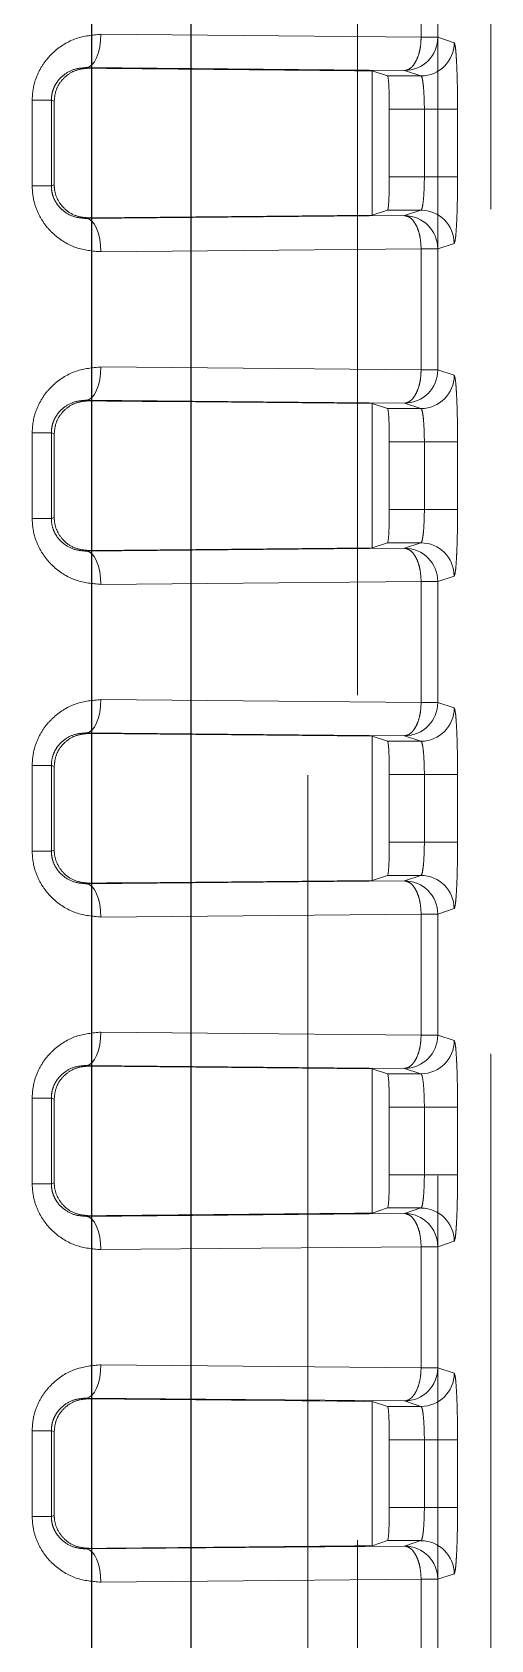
# Model space of a CAD drawing. Header units: millimetres. Extents: x 108 to 5832, y 144 to 4056.
# Drawn here: x 1416.61 to 1423.5, y 1495.61 to 1519.78 of the extents above; entities that cross this region are included whole.
import ezdxf

# ---------------------------------------------------------------- set-up
doc = ezdxf.new("R2010")
doc.units = ezdxf.units.MM
doc.header["$LTSCALE"] = 20
doc.linetypes.add('HIDDEN', pattern=[1.905, 1.27, -0.635])

msp = doc.modelspace()

# ---------------------------------------------------------------- linework, layer by layer
at = {"color": 7, "linetype": 'Continuous', "lineweight": 25}
for p, q in [((1419.002, 1406.314), (1419.002, 1594.914)), ((1417.502, 1593.414), (1417.502, 1407.814))]:
    msp.add_line(p, q, dxfattribs=at)
at = {"color": 1, "linetype": 'HIDDEN', "lineweight": 18}
for p, q in [((1421.5, 1433.613), (1421.5, 1580.616)), ((1423.502, 1580.621), (1423.502, 1433.612)), ((1422.707, 1578.791), (1422.707, 1429.914)), ((1420.751, 1445.114), (1420.751, 1569.114)), ((1422.455, 1521.524), (1422.455, 1519.705)), ((1422.706, 1521.524), (1422.706, 1519.705)), ((1422.455, 1519.705), (1417.644, 1519.749)), ((1422.706, 1519.705), (1422.455, 1519.705)), ((1422.952, 1519.623), (1422.706, 1519.705)), ((1422.206, 1519.205), (1417.425, 1519.249)), ((1417.456, 1519.239), (1417.425, 1519.249)), ((1421.951, 1519.123), (1421.721, 1519.199)), ((1421.721, 1519.199), (1421.721, 1517.029)), ((1422.206, 1519.205), (1422.452, 1519.123)), ((1422.452, 1519.123), (1421.951, 1519.123)), ((1416.611, 1518.758), (1416.899, 1518.758)), ((1416.611, 1518.758), (1416.611, 1517.47)), ((1416.899, 1518.758), (1416.943, 1518.744)), ((1416.899, 1518.758), (1416.899, 1517.47)), ((1416.943, 1518.744), (1416.943, 1517.485)), ((1421.977, 1518.623), (1422.504, 1518.623)), ((1421.977, 1518.623), (1421.977, 1517.606)), ((1423.003, 1518.623), (1422.504, 1518.623)), ((1422.504, 1517.606), (1422.504, 1518.623)), ((1423.003, 1517.606), (1423.003, 1518.623)), ((1416.611, 1517.47), (1416.899, 1517.47)), ((1416.943, 1517.485), (1416.899, 1517.47)), ((1422.504, 1517.606), (1421.977, 1517.606)), ((1423.003, 1517.606), (1422.504, 1517.606)), ((1417.425, 1516.98), (1422.206, 1517.024)), ((1417.425, 1516.98), (1417.456, 1516.99)), ((1421.721, 1517.029), (1421.951, 1517.106)), ((1421.951, 1517.106), (1422.452, 1517.106)), ((1422.452, 1517.106), (1422.206, 1517.024)), ((1417.644, 1516.48), (1422.455, 1516.524)), ((1422.455, 1516.524), (1422.706, 1516.524)), ((1422.455, 1516.524), (1422.455, 1514.705)), ((1422.706, 1516.524), (1422.952, 1516.606)), ((1422.706, 1516.524), (1422.706, 1514.705)), ((1422.455, 1514.705), (1417.644, 1514.749)), ((1422.706, 1514.705), (1422.455, 1514.705)), ((1422.952, 1514.623), (1422.706, 1514.705)), ((1422.206, 1514.205), (1417.425, 1514.249)), ((1417.456, 1514.239), (1417.425, 1514.249)), ((1421.951, 1514.123), (1421.721, 1514.199)), ((1421.721, 1514.199), (1421.721, 1512.029)), ((1422.452, 1514.123), (1421.951, 1514.123)), ((1422.206, 1514.205), (1422.452, 1514.123)), ((1416.611, 1513.758), (1416.899, 1513.758)), ((1416.611, 1513.758), (1416.611, 1512.47)), ((1416.899, 1513.758), (1416.943, 1513.744)), ((1416.899, 1513.758), (1416.899, 1512.47)), ((1416.943, 1513.744), (1416.943, 1512.485)), ((1421.977, 1513.623), (1422.504, 1513.623)), ((1421.977, 1513.623), (1421.977, 1512.606)), ((1423.003, 1513.623), (1422.504, 1513.623)), ((1422.504, 1512.606), (1422.504, 1513.623)), ((1423.003, 1512.606), (1423.003, 1513.623)), ((1416.611, 1512.47), (1416.899, 1512.47)), ((1416.943, 1512.485), (1416.899, 1512.47)), ((1422.504, 1512.606), (1421.977, 1512.606)), ((1423.003, 1512.606), (1422.504, 1512.606)), ((1417.425, 1511.98), (1422.206, 1512.024)), ((1417.425, 1511.98), (1417.456, 1511.99)), ((1421.721, 1512.029), (1421.951, 1512.106)), ((1421.951, 1512.106), (1422.452, 1512.106)), ((1422.452, 1512.106), (1422.206, 1512.024)), ((1417.644, 1511.48), (1422.455, 1511.524)), ((1422.455, 1511.524), (1422.706, 1511.524)), ((1422.455, 1511.524), (1422.455, 1509.705)), ((1422.706, 1511.524), (1422.952, 1511.606)), ((1422.706, 1511.524), (1422.706, 1509.705)), ((1422.455, 1509.705), (1417.644, 1509.749)), ((1422.706, 1509.705), (1422.455, 1509.705)), ((1422.952, 1509.623), (1422.706, 1509.705)), ((1422.206, 1509.205), (1417.425, 1509.249)), ((1417.456, 1509.239), (1417.425, 1509.249)), ((1421.951, 1509.123), (1421.721, 1509.199)), ((1421.721, 1509.199), (1421.721, 1507.029)), ((1422.452, 1509.123), (1421.951, 1509.123)), ((1422.206, 1509.205), (1422.452, 1509.123)), ((1416.611, 1508.758), (1416.899, 1508.758)), ((1416.611, 1508.758), (1416.611, 1507.47)), ((1416.899, 1508.758), (1416.943, 1508.744)), ((1416.899, 1508.758), (1416.899, 1507.47)), ((1416.943, 1508.744), (1416.943, 1507.485)), ((1421.977, 1508.623), (1422.504, 1508.623)), ((1421.977, 1508.623), (1421.977, 1507.606)), ((1423.003, 1508.623), (1422.504, 1508.623)), ((1422.504, 1507.606), (1422.504, 1508.623)), ((1423.003, 1507.606), (1423.003, 1508.623)), ((1422.504, 1507.606), (1421.977, 1507.606)), ((1423.003, 1507.606), (1422.504, 1507.606)), ((1416.611, 1507.47), (1416.899, 1507.47)), ((1416.943, 1507.485), (1416.899, 1507.47)), ((1421.721, 1507.029), (1421.951, 1507.106)), ((1421.951, 1507.106), (1422.452, 1507.106)), ((1422.452, 1507.106), (1422.206, 1507.024)), ((1417.425, 1506.98), (1422.206, 1507.024)), ((1417.425, 1506.98), (1417.456, 1506.99)), ((1422.706, 1506.524), (1422.952, 1506.606)), ((1417.644, 1506.48), (1422.455, 1506.524)), ((1422.455, 1506.524), (1422.706, 1506.524)), ((1422.455, 1506.524), (1422.455, 1504.705)), ((1422.706, 1506.524), (1422.706, 1504.705)), ((1422.455, 1504.705), (1417.644, 1504.749)), ((1422.706, 1504.705), (1422.455, 1504.705)), ((1422.952, 1504.623), (1422.706, 1504.705)), ((1422.206, 1504.205), (1417.425, 1504.249)), ((1417.456, 1504.239), (1417.425, 1504.249)), ((1421.951, 1504.123), (1421.721, 1504.199)), ((1421.721, 1504.199), (1421.721, 1502.029)), ((1422.206, 1504.205), (1422.452, 1504.123)), ((1422.452, 1504.123), (1421.951, 1504.123)), ((1416.611, 1503.758), (1416.899, 1503.758)), ((1416.611, 1503.758), (1416.611, 1502.47)), ((1416.899, 1503.758), (1416.943, 1503.744)), ((1416.899, 1503.758), (1416.899, 1502.47)), ((1416.943, 1503.744), (1416.943, 1502.485)), ((1421.977, 1503.623), (1422.504, 1503.623)), ((1421.977, 1503.623), (1421.977, 1502.606)), ((1423.003, 1503.623), (1422.504, 1503.623)), ((1422.504, 1502.606), (1422.504, 1503.623)), ((1423.003, 1502.606), (1423.003, 1503.623)), ((1416.943, 1502.485), (1416.899, 1502.47)), ((1422.504, 1502.606), (1421.977, 1502.606)), ((1423.003, 1502.606), (1422.504, 1502.606)), ((1416.611, 1502.47), (1416.899, 1502.47)), ((1417.425, 1501.98), (1422.206, 1502.024)), ((1421.721, 1502.029), (1421.951, 1502.106)), ((1421.951, 1502.106), (1422.452, 1502.106)), ((1422.452, 1502.106), (1422.206, 1502.024)), ((1417.425, 1501.98), (1417.456, 1501.99)), ((1417.644, 1501.48), (1422.455, 1501.524)), ((1422.455, 1501.524), (1422.706, 1501.524)), ((1422.455, 1501.524), (1422.455, 1499.705)), ((1422.706, 1501.524), (1422.952, 1501.606)), ((1422.706, 1501.524), (1422.706, 1499.705)), ((1422.455, 1499.705), (1417.644, 1499.749)), ((1422.706, 1499.705), (1422.455, 1499.705)), ((1422.952, 1499.623), (1422.706, 1499.705)), ((1422.206, 1499.205), (1417.425, 1499.249)), ((1417.456, 1499.239), (1417.425, 1499.249)), ((1421.951, 1499.123), (1421.721, 1499.199)), ((1421.721, 1499.199), (1421.721, 1497.029)), ((1422.452, 1499.123), (1421.951, 1499.123)), ((1422.206, 1499.205), (1422.452, 1499.123)), ((1416.611, 1498.758), (1416.899, 1498.758)), ((1416.611, 1498.758), (1416.611, 1497.47)), ((1416.899, 1498.758), (1416.943, 1498.744)), ((1416.899, 1498.758), (1416.899, 1497.47)), ((1416.943, 1498.744), (1416.943, 1497.485)), ((1421.977, 1498.623), (1422.504, 1498.623)), ((1421.977, 1498.623), (1421.977, 1497.606)), ((1423.003, 1498.623), (1422.504, 1498.623)), ((1422.504, 1497.606), (1422.504, 1498.623)), ((1423.003, 1497.606), (1423.003, 1498.623)), ((1416.611, 1497.47), (1416.899, 1497.47)), ((1416.943, 1497.485), (1416.899, 1497.47)), ((1422.504, 1497.606), (1421.977, 1497.606)), ((1423.003, 1497.606), (1422.504, 1497.606)), ((1417.425, 1496.98), (1422.206, 1497.024)), ((1417.425, 1496.98), (1417.456, 1496.99)), ((1421.721, 1497.029), (1421.951, 1497.106)), ((1421.951, 1497.106), (1422.452, 1497.106)), ((1422.452, 1497.106), (1422.206, 1497.024)), ((1417.644, 1496.48), (1422.455, 1496.524)), ((1422.455, 1496.524), (1422.706, 1496.524)), ((1422.455, 1496.524), (1422.455, 1494.705)), ((1422.706, 1496.524), (1422.952, 1496.606)), ((1422.706, 1496.524), (1422.706, 1494.705))]:
    msp.add_line(p, q, dxfattribs=at)
at = {"color": 1, "linetype": 'HIDDEN', "lineweight": 18, "flags": 128}
for points in [[(1417.644, 1519.749), (1417.639, 1519.652), (1417.626, 1519.559), (1417.606, 1519.474), (1417.579, 1519.398), (1417.546, 1519.336), (1417.508, 1519.289), (1417.468, 1519.26), (1417.425, 1519.249)], [(1417.644, 1516.48), (1417.639, 1516.576), (1417.626, 1516.669), (1417.606, 1516.755), (1417.579, 1516.83), (1417.546, 1516.893), (1417.508, 1516.939), (1417.468, 1516.969), (1417.425, 1516.98)], [(1417.644, 1514.749), (1417.639, 1514.652), (1417.626, 1514.559), (1417.606, 1514.473), (1417.579, 1514.398), (1417.546, 1514.336), (1417.508, 1514.289), (1417.468, 1514.26), (1417.425, 1514.249)], [(1417.644, 1511.48), (1417.639, 1511.576), (1417.626, 1511.669), (1417.606, 1511.755), (1417.579, 1511.83), (1417.546, 1511.893), (1417.508, 1511.939), (1417.468, 1511.969), (1417.425, 1511.98)], [(1417.644, 1509.749), (1417.639, 1509.652), (1417.626, 1509.559), (1417.606, 1509.473), (1417.579, 1509.398), (1417.546, 1509.336), (1417.508, 1509.289), (1417.468, 1509.26), (1417.425, 1509.249)], [(1417.644, 1506.48), (1417.639, 1506.576), (1417.626, 1506.669), (1417.606, 1506.755), (1417.579, 1506.83), (1417.546, 1506.893), (1417.508, 1506.939), (1417.468, 1506.969), (1417.425, 1506.98)], [(1417.644, 1504.749), (1417.639, 1504.652), (1417.626, 1504.559), (1417.606, 1504.473), (1417.579, 1504.398), (1417.546, 1504.336), (1417.508, 1504.289), (1417.468, 1504.26), (1417.425, 1504.249)], [(1417.644, 1501.48), (1417.639, 1501.576), (1417.626, 1501.669), (1417.606, 1501.755), (1417.579, 1501.83), (1417.546, 1501.893), (1417.508, 1501.939), (1417.468, 1501.969), (1417.425, 1501.98)], [(1417.644, 1499.749), (1417.639, 1499.652), (1417.626, 1499.559), (1417.606, 1499.473), (1417.579, 1499.398), (1417.546, 1499.336), (1417.508, 1499.289), (1417.468, 1499.26), (1417.425, 1499.249)], [(1417.644, 1496.48), (1417.639, 1496.576), (1417.626, 1496.669), (1417.606, 1496.755), (1417.579, 1496.83), (1417.546, 1496.893), (1417.508, 1496.939), (1417.468, 1496.969), (1417.425, 1496.98)]]:
    msp.add_lwpolyline(points, dxfattribs=at)
at = {"color": 1, "linetype": 'HIDDEN', "lineweight": 18}
for centre, start, end in [((1422.205, 1519.705), 270.1141, 359.9611), ((1422.452, 1519.623), 270.0829, 359.9718), ((1422.205, 1516.523), 0.0252, 89.8997), ((1422.451, 1516.605), 0.0417, 89.8899), ((1422.205, 1514.705), 270.1141, 359.9611), ((1422.452, 1514.623), 270.0829, 359.9718), ((1422.205, 1511.523), 0.0252, 89.8997), ((1422.451, 1511.605), 0.0417, 89.8899), ((1422.205, 1509.705), 270.1141, 359.9611), ((1422.452, 1509.623), 270.0829, 359.9718), ((1422.451, 1506.605), 0.0417, 89.8899), ((1422.205, 1506.523), 0.0252, 89.8997), ((1422.205, 1504.705), 270.1003, 359.9748), ((1422.452, 1504.623), 270.0829, 359.9718), ((1422.205, 1501.524), 0.0252, 89.8997), ((1422.452, 1501.605), 0.0282, 89.9171), ((1422.205, 1499.705), 270.1003, 359.9748), ((1422.452, 1499.623), 270.0829, 359.9718), ((1422.205, 1496.524), 0.0252, 89.8997), ((1422.452, 1496.605), 0.0282, 89.9171)]:
    msp.add_arc(centre, 0.5, start, end, dxfattribs=at)
for centre, major_axis, ratio, start_param, end_param in [((1383.502, 1518.028), (77.227, 0), 0.017455, 1.053091, 1.11558), ((1421.951, 1518.623), (0, 0.5), 0.052408, 4.712389, 6.265732), ((1421.951, 1517.606), (0, 0.5), 0.052408, 3.159046, 4.712389), ((1383.502, 1518.2), (77.227, 0), 0.017455, 5.167606, 5.230094), ((1383.502, 1513.028), (77.227, 0), 0.017455, 1.053091, 1.11558), ((1421.951, 1513.623), (0, 0.5), 0.052408, 4.712389, 6.265732), ((1421.951, 1512.606), (0, 0.5), 0.052408, 3.159046, 4.712389), ((1383.502, 1513.2), (77.227, 0), 0.017455, 5.167606, 5.230094), ((1383.502, 1508.028), (77.227, 0), 0.017455, 1.053091, 1.11558), ((1421.951, 1508.623), (0, 0.5), 0.052408, 4.712389, 6.265732), ((1421.951, 1507.606), (0, 0.5), 0.052408, 3.159046, 4.712389), ((1383.502, 1508.2), (77.227, 0), 0.017455, 5.167606, 5.230094), ((1383.502, 1503.028), (77.227, 0), 0.017455, 1.053091, 1.11558), ((1421.951, 1503.623), (0, 0.5), 0.052408, 4.712389, 6.265732), ((1421.951, 1502.606), (0, 0.5), 0.052408, 3.159046, 4.712389), ((1383.502, 1503.2), (77.227, 0), 0.017455, 5.167606, 5.230094), ((1383.502, 1498.028), (77.227, 0), 0.017455, 1.053091, 1.11558), ((1421.951, 1498.623), (0, 0.5), 0.052408, 4.712389, 6.265732), ((1421.951, 1497.606), (0, 0.5), 0.052408, 3.159046, 4.712389), ((1383.502, 1498.2), (77.227, 0), 0.017455, 5.167606, 5.230094)]:
    msp.add_ellipse(centre, major_axis=major_axis, ratio=ratio, start_param=start_param, end_param=end_param, dxfattribs=at)
for points, knots in [([(1417.644, 1519.749), (1417.518, 1519.737), (1417.266, 1519.714), (1416.98, 1519.539), (1416.799, 1519.344), (1416.694, 1519.166), (1416.624, 1518.969), (1416.615, 1518.828), (1416.611, 1518.758)], [0, 0, 0, 0, 0.249562, 0.498582, 0.625235, 0.748904, 0.874707, 1, 1, 1, 1]), ([(1422.455, 1519.705), (1422.453, 1519.661), (1422.45, 1519.582), (1422.425, 1519.46), (1422.387, 1519.357), (1422.34, 1519.283), (1422.284, 1519.224), (1422.233, 1519.208), (1422.207, 1519.205), (1422.206, 1519.205)], [0, 0, 0, 0, 0.1671754, 0.3064244, 0.5001634, 0.6530089, 0.760408, 0.9969006, 1, 1, 1, 1]), ([(1423.003, 1518.623), (1423.002, 1518.747), (1423.001, 1518.939), (1422.995, 1519.17), (1422.988, 1519.328), (1422.98, 1519.458), (1422.968, 1519.584), (1422.958, 1519.607), (1422.952, 1519.623)], [0, 0, 0, 0, 0.23954, 0.369162, 0.499788, 0.62943, 0.760162, 1, 1, 1, 1]), ([(1417.425, 1519.249), (1417.361, 1519.244), (1417.237, 1519.234), (1417.089, 1519.15), (1416.992, 1519.048), (1416.939, 1518.957), (1416.905, 1518.859), (1416.901, 1518.791), (1416.899, 1518.758)], [0, 0, 0, 0, 0.2774982, 0.5403751, 0.6718122, 0.7900838, 0.8982148, 1, 1, 1, 1]), ([(1416.943, 1518.744), (1416.947, 1518.794), (1416.957, 1518.896), (1417.029, 1519.033), (1417.137, 1519.143), (1417.284, 1519.224), (1417.396, 1519.234), (1417.456, 1519.239)], [0, 0, 0, 0, 0.181671, 0.363005, 0.552187, 0.762891, 1, 1, 1, 1]), ([(1422.504, 1518.623), (1422.503, 1518.686), (1422.501, 1518.815), (1422.49, 1518.973), (1422.477, 1519.066), (1422.464, 1519.113), (1422.456, 1519.119), (1422.452, 1519.123)], [0, 0, 0, 0, 0.242439, 0.498352, 0.710498, 0.845686, 1, 1, 1, 1]), ([(1416.611, 1517.47), (1416.615, 1517.4), (1416.624, 1517.26), (1416.694, 1517.063), (1416.798, 1516.886), (1416.98, 1516.689), (1417.265, 1516.515), (1417.518, 1516.491), (1417.644, 1516.48)], [0, 0, 0, 0, 0.124864, 0.250388, 0.373893, 0.500773, 0.750359, 1, 1, 1, 1]), ([(1416.899, 1517.47), (1416.901, 1517.437), (1416.905, 1517.369), (1416.939, 1517.271), (1416.992, 1517.181), (1417.089, 1517.079), (1417.236, 1516.995), (1417.361, 1516.985), (1417.425, 1516.98)], [0, 0, 0, 0, 0.101669, 0.20964, 0.32785, 0.459174, 0.722473, 1, 1, 1, 1]), ([(1417.456, 1516.99), (1417.392, 1516.996), (1417.263, 1517.008), (1417.096, 1517.114), (1416.983, 1517.265), (1416.945, 1517.399), (1416.943, 1517.47), (1416.943, 1517.485)], [0, 0, 0, 0, 0.255148, 0.511098, 0.744339, 0.946102, 1, 1, 1, 1]), ([(1422.452, 1517.106), (1422.456, 1517.109), (1422.464, 1517.116), (1422.477, 1517.163), (1422.49, 1517.255), (1422.501, 1517.413), (1422.503, 1517.543), (1422.504, 1517.606)], [0, 0, 0, 0, 0.154285, 0.289427, 0.501618, 0.757546, 1, 1, 1, 1]), ([(1422.952, 1516.606), (1422.958, 1516.621), (1422.968, 1516.645), (1422.98, 1516.77), (1422.988, 1516.899), (1422.995, 1517.058), (1423.001, 1517.289), (1423.002, 1517.481), (1423.003, 1517.606)], [0, 0, 0, 0, 0.23984, 0.36959, 0.500264, 0.629834, 0.760458, 1, 1, 1, 1]), ([(1422.206, 1517.024), (1422.237, 1517.016), (1422.287, 1517.004), (1422.344, 1516.94), (1422.385, 1516.872), (1422.418, 1516.79), (1422.447, 1516.673), (1422.452, 1516.582), (1422.455, 1516.524)], [0, 0, 0, 0, 0.239587, 0.381255, 0.49981, 0.6486, 0.777182, 1, 1, 1, 1]), ([(1417.644, 1514.749), (1417.518, 1514.737), (1417.266, 1514.714), (1416.98, 1514.539), (1416.799, 1514.344), (1416.694, 1514.166), (1416.624, 1513.969), (1416.615, 1513.828), (1416.611, 1513.758)], [0, 0, 0, 0, 0.249562, 0.498582, 0.625235, 0.748904, 0.874707, 1, 1, 1, 1]), ([(1422.455, 1514.705), (1422.453, 1514.661), (1422.45, 1514.582), (1422.425, 1514.46), (1422.387, 1514.357), (1422.34, 1514.283), (1422.284, 1514.224), (1422.233, 1514.208), (1422.207, 1514.205), (1422.206, 1514.205)], [0, 0, 0, 0, 0.1671754, 0.3064244, 0.5001634, 0.6530089, 0.760408, 0.9969006, 1, 1, 1, 1]), ([(1423.003, 1513.623), (1423.002, 1513.747), (1423.001, 1513.939), (1422.995, 1514.17), (1422.988, 1514.328), (1422.98, 1514.458), (1422.968, 1514.584), (1422.958, 1514.607), (1422.952, 1514.623)], [0, 0, 0, 0, 0.23954, 0.369162, 0.499788, 0.62943, 0.760162, 1, 1, 1, 1]), ([(1417.425, 1514.249), (1417.361, 1514.244), (1417.237, 1514.234), (1417.089, 1514.15), (1416.992, 1514.048), (1416.939, 1513.957), (1416.905, 1513.859), (1416.901, 1513.791), (1416.899, 1513.758)], [0, 0, 0, 0, 0.277503, 0.540384, 0.671823, 0.790193, 0.898213, 1, 1, 1, 1]), ([(1416.943, 1513.744), (1416.947, 1513.794), (1416.957, 1513.896), (1417.029, 1514.033), (1417.137, 1514.143), (1417.284, 1514.224), (1417.396, 1514.234), (1417.456, 1514.239)], [0, 0, 0, 0, 0.181671, 0.363005, 0.552187, 0.762891, 1, 1, 1, 1]), ([(1422.504, 1513.623), (1422.503, 1513.686), (1422.501, 1513.815), (1422.49, 1513.973), (1422.477, 1514.066), (1422.464, 1514.113), (1422.456, 1514.119), (1422.452, 1514.123)], [0, 0, 0, 0, 0.242439, 0.498352, 0.710498, 0.845686, 1, 1, 1, 1]), ([(1416.611, 1512.47), (1416.615, 1512.4), (1416.624, 1512.26), (1416.694, 1512.063), (1416.798, 1511.886), (1416.98, 1511.689), (1417.265, 1511.515), (1417.518, 1511.491), (1417.644, 1511.48)], [0, 0, 0, 0, 0.124864, 0.250388, 0.373893, 0.500773, 0.750359, 1, 1, 1, 1]), ([(1416.899, 1512.47), (1416.901, 1512.437), (1416.905, 1512.369), (1416.939, 1512.271), (1416.992, 1512.181), (1417.089, 1512.079), (1417.236, 1511.995), (1417.361, 1511.985), (1417.425, 1511.98)], [0, 0, 0, 0, 0.101669, 0.20964, 0.32785, 0.459174, 0.722473, 1, 1, 1, 1]), ([(1417.456, 1511.99), (1417.392, 1511.996), (1417.263, 1512.008), (1417.096, 1512.114), (1416.983, 1512.265), (1416.945, 1512.399), (1416.943, 1512.47), (1416.943, 1512.485)], [0, 0, 0, 0, 0.255148, 0.511098, 0.744339, 0.946102, 1, 1, 1, 1]), ([(1422.452, 1512.106), (1422.456, 1512.109), (1422.464, 1512.116), (1422.477, 1512.163), (1422.49, 1512.255), (1422.501, 1512.413), (1422.503, 1512.543), (1422.504, 1512.606)], [0, 0, 0, 0, 0.154285, 0.289427, 0.501618, 0.757546, 1, 1, 1, 1]), ([(1422.952, 1511.606), (1422.958, 1511.621), (1422.968, 1511.645), (1422.98, 1511.77), (1422.988, 1511.899), (1422.995, 1512.058), (1423.001, 1512.289), (1423.002, 1512.481), (1423.003, 1512.606)], [0, 0, 0, 0, 0.23984, 0.36959, 0.500264, 0.629834, 0.760458, 1, 1, 1, 1]), ([(1422.206, 1512.024), (1422.237, 1512.016), (1422.287, 1512.004), (1422.344, 1511.94), (1422.385, 1511.872), (1422.418, 1511.79), (1422.447, 1511.673), (1422.452, 1511.582), (1422.455, 1511.524)], [0, 0, 0, 0, 0.239593, 0.381263, 0.49992, 0.648592, 0.777177, 1, 1, 1, 1]), ([(1417.644, 1509.749), (1417.518, 1509.737), (1417.266, 1509.714), (1416.98, 1509.539), (1416.799, 1509.344), (1416.694, 1509.167), (1416.624, 1508.969), (1416.615, 1508.828), (1416.611, 1508.758)], [0, 0, 0, 0, 0.249562, 0.498582, 0.625235, 0.748904, 0.874707, 1, 1, 1, 1]), ([(1422.455, 1509.705), (1422.453, 1509.661), (1422.45, 1509.582), (1422.425, 1509.46), (1422.387, 1509.357), (1422.34, 1509.283), (1422.284, 1509.224), (1422.233, 1509.208), (1422.207, 1509.205), (1422.206, 1509.205)], [0, 0, 0, 0, 0.1671754, 0.3064244, 0.5001634, 0.6530089, 0.760408, 0.9969006, 1, 1, 1, 1]), ([(1423.003, 1508.623), (1423.002, 1508.747), (1423.001, 1508.939), (1422.995, 1509.17), (1422.988, 1509.328), (1422.98, 1509.458), (1422.968, 1509.584), (1422.958, 1509.607), (1422.952, 1509.623)], [0, 0, 0, 0, 0.23954, 0.369162, 0.499788, 0.62943, 0.760162, 1, 1, 1, 1]), ([(1417.425, 1509.249), (1417.361, 1509.244), (1417.237, 1509.234), (1417.089, 1509.15), (1416.992, 1509.048), (1416.939, 1508.957), (1416.905, 1508.859), (1416.901, 1508.791), (1416.899, 1508.758)], [0, 0, 0, 0, 0.277503, 0.540384, 0.671823, 0.790193, 0.898213, 1, 1, 1, 1]), ([(1416.943, 1508.744), (1416.947, 1508.794), (1416.957, 1508.896), (1417.029, 1509.033), (1417.137, 1509.143), (1417.284, 1509.223), (1417.396, 1509.233), (1417.456, 1509.239)], [0, 0, 0, 0, 0.181683, 0.363027, 0.552222, 0.762877, 1, 1, 1, 1]), ([(1422.504, 1508.623), (1422.503, 1508.686), (1422.501, 1508.815), (1422.49, 1508.973), (1422.477, 1509.066), (1422.464, 1509.113), (1422.456, 1509.119), (1422.452, 1509.123)], [0, 0, 0, 0, 0.242439, 0.498352, 0.710498, 0.845686, 1, 1, 1, 1]), ([(1422.452, 1507.106), (1422.456, 1507.109), (1422.464, 1507.115), (1422.477, 1507.163), (1422.49, 1507.255), (1422.501, 1507.413), (1422.503, 1507.543), (1422.504, 1507.606)], [0, 0, 0, 0, 0.1542592, 0.2894509, 0.5016341, 0.7575541, 1, 1, 1, 1]), ([(1422.952, 1506.606), (1422.958, 1506.621), (1422.968, 1506.645), (1422.98, 1506.77), (1422.988, 1506.899), (1422.995, 1507.058), (1423.001, 1507.289), (1423.002, 1507.481), (1423.003, 1507.606)], [0, 0, 0, 0, 0.23984, 0.36959, 0.500264, 0.629834, 0.760458, 1, 1, 1, 1]), ([(1416.611, 1507.47), (1416.615, 1507.4), (1416.624, 1507.26), (1416.694, 1507.063), (1416.798, 1506.886), (1416.98, 1506.689), (1417.265, 1506.515), (1417.518, 1506.491), (1417.644, 1506.48)], [0, 0, 0, 0, 0.124863, 0.250453, 0.373897, 0.500776, 0.750361, 1, 1, 1, 1]), ([(1416.899, 1507.47), (1416.901, 1507.437), (1416.905, 1507.369), (1416.939, 1507.271), (1416.992, 1507.181), (1417.089, 1507.079), (1417.236, 1506.995), (1417.361, 1506.985), (1417.425, 1506.98)], [0, 0, 0, 0, 0.101669, 0.20964, 0.32785, 0.459174, 0.722473, 1, 1, 1, 1]), ([(1417.456, 1506.99), (1417.392, 1506.996), (1417.263, 1507.008), (1417.096, 1507.114), (1416.983, 1507.265), (1416.945, 1507.399), (1416.943, 1507.47), (1416.943, 1507.485)], [0, 0, 0, 0, 0.255148, 0.511098, 0.744339, 0.946102, 1, 1, 1, 1]), ([(1422.206, 1507.024), (1422.237, 1507.016), (1422.287, 1507.004), (1422.344, 1506.94), (1422.385, 1506.872), (1422.418, 1506.79), (1422.447, 1506.673), (1422.452, 1506.582), (1422.455, 1506.524)], [0, 0, 0, 0, 0.239593, 0.381263, 0.49992, 0.648592, 0.777177, 1, 1, 1, 1]), ([(1417.644, 1504.749), (1417.518, 1504.737), (1417.266, 1504.714), (1416.98, 1504.539), (1416.799, 1504.344), (1416.694, 1504.167), (1416.624, 1503.969), (1416.615, 1503.828), (1416.611, 1503.758)], [0, 0, 0, 0, 0.249562, 0.498582, 0.625235, 0.748904, 0.874707, 1, 1, 1, 1]), ([(1422.455, 1504.705), (1422.453, 1504.661), (1422.45, 1504.582), (1422.425, 1504.46), (1422.387, 1504.357), (1422.34, 1504.283), (1422.284, 1504.224), (1422.233, 1504.208), (1422.207, 1504.205), (1422.206, 1504.205)], [0, 0, 0, 0, 0.1671754, 0.3064244, 0.5001634, 0.6530089, 0.760408, 0.9969006, 1, 1, 1, 1]), ([(1423.003, 1503.623), (1423.002, 1503.747), (1423.001, 1503.939), (1422.995, 1504.17), (1422.988, 1504.328), (1422.98, 1504.458), (1422.968, 1504.584), (1422.958, 1504.607), (1422.952, 1504.623)], [0, 0, 0, 0, 0.23954, 0.369162, 0.499788, 0.62943, 0.760162, 1, 1, 1, 1]), ([(1417.425, 1504.249), (1417.361, 1504.244), (1417.237, 1504.234), (1417.089, 1504.15), (1416.992, 1504.048), (1416.939, 1503.957), (1416.905, 1503.859), (1416.901, 1503.791), (1416.899, 1503.758)], [0, 0, 0, 0, 0.277503, 0.540384, 0.671823, 0.790193, 0.898213, 1, 1, 1, 1]), ([(1416.943, 1503.744), (1416.947, 1503.794), (1416.957, 1503.896), (1417.029, 1504.033), (1417.137, 1504.143), (1417.284, 1504.224), (1417.396, 1504.233), (1417.456, 1504.239)], [0, 0, 0, 0, 0.181683, 0.363027, 0.552222, 0.762877, 1, 1, 1, 1]), ([(1422.504, 1503.623), (1422.503, 1503.686), (1422.501, 1503.815), (1422.49, 1503.973), (1422.477, 1504.066), (1422.464, 1504.113), (1422.456, 1504.119), (1422.452, 1504.123)], [0, 0, 0, 0, 0.242439, 0.498352, 0.710498, 0.845686, 1, 1, 1, 1]), ([(1417.456, 1501.99), (1417.392, 1501.996), (1417.263, 1502.008), (1417.096, 1502.114), (1416.983, 1502.265), (1416.945, 1502.399), (1416.943, 1502.47), (1416.943, 1502.485)], [0, 0, 0, 0, 0.255148, 0.511098, 0.744339, 0.946102, 1, 1, 1, 1]), ([(1422.452, 1502.106), (1422.456, 1502.109), (1422.464, 1502.115), (1422.477, 1502.163), (1422.49, 1502.255), (1422.501, 1502.413), (1422.503, 1502.543), (1422.504, 1502.606)], [0, 0, 0, 0, 0.1542768, 0.2894657, 0.5016444, 0.7575591, 1, 1, 1, 1]), ([(1422.952, 1501.606), (1422.958, 1501.621), (1422.968, 1501.645), (1422.98, 1501.771), (1422.988, 1501.899), (1422.995, 1502.058), (1423.001, 1502.289), (1423.002, 1502.481), (1423.003, 1502.606)], [0, 0, 0, 0, 0.239838, 0.369586, 0.50021, 0.629838, 0.76046, 1, 1, 1, 1]), ([(1416.611, 1502.47), (1416.615, 1502.4), (1416.624, 1502.26), (1416.694, 1502.063), (1416.798, 1501.886), (1416.98, 1501.689), (1417.265, 1501.515), (1417.518, 1501.491), (1417.644, 1501.48)], [0, 0, 0, 0, 0.124863, 0.250453, 0.373897, 0.500776, 0.750361, 1, 1, 1, 1]), ([(1416.899, 1502.47), (1416.901, 1502.437), (1416.905, 1502.369), (1416.939, 1502.271), (1416.992, 1502.181), (1417.089, 1502.079), (1417.236, 1501.995), (1417.361, 1501.985), (1417.425, 1501.98)], [0, 0, 0, 0, 0.101669, 0.20964, 0.32785, 0.459174, 0.722473, 1, 1, 1, 1]), ([(1422.206, 1502.024), (1422.237, 1502.016), (1422.287, 1502.004), (1422.344, 1501.94), (1422.385, 1501.872), (1422.418, 1501.79), (1422.447, 1501.673), (1422.452, 1501.582), (1422.455, 1501.524)], [0, 0, 0, 0, 0.239593, 0.381263, 0.49992, 0.648592, 0.777177, 1, 1, 1, 1]), ([(1417.644, 1499.749), (1417.518, 1499.737), (1417.266, 1499.714), (1416.98, 1499.539), (1416.799, 1499.344), (1416.694, 1499.167), (1416.624, 1498.969), (1416.615, 1498.828), (1416.611, 1498.758)], [0, 0, 0, 0, 0.249562, 0.498582, 0.625235, 0.748904, 0.874707, 1, 1, 1, 1]), ([(1422.455, 1499.705), (1422.453, 1499.661), (1422.45, 1499.582), (1422.425, 1499.46), (1422.387, 1499.357), (1422.34, 1499.283), (1422.284, 1499.225), (1422.233, 1499.205), (1422.207, 1499.205), (1422.206, 1499.205)], [0, 0, 0, 0, 0.167171, 0.306416, 0.50015, 0.652991, 0.760387, 0.996904, 1, 1, 1, 1]), ([(1423.003, 1498.623), (1423.002, 1498.747), (1423.001, 1498.939), (1422.995, 1499.17), (1422.988, 1499.328), (1422.98, 1499.458), (1422.968, 1499.584), (1422.958, 1499.607), (1422.952, 1499.623)], [0, 0, 0, 0, 0.23954, 0.369162, 0.499788, 0.62943, 0.760162, 1, 1, 1, 1]), ([(1417.425, 1499.249), (1417.361, 1499.244), (1417.237, 1499.234), (1417.089, 1499.15), (1416.992, 1499.048), (1416.939, 1498.957), (1416.905, 1498.859), (1416.901, 1498.791), (1416.899, 1498.758)], [0, 0, 0, 0, 0.277526, 0.540369, 0.671812, 0.790186, 0.89821, 1, 1, 1, 1]), ([(1416.943, 1498.744), (1416.947, 1498.794), (1416.957, 1498.896), (1417.029, 1499.033), (1417.137, 1499.143), (1417.284, 1499.224), (1417.396, 1499.233), (1417.456, 1499.239)], [0, 0, 0, 0, 0.181683, 0.363027, 0.552222, 0.762877, 1, 1, 1, 1]), ([(1422.504, 1498.623), (1422.503, 1498.686), (1422.501, 1498.815), (1422.49, 1498.973), (1422.477, 1499.066), (1422.464, 1499.113), (1422.456, 1499.119), (1422.452, 1499.123)], [0, 0, 0, 0, 0.242439, 0.498352, 0.710498, 0.845686, 1, 1, 1, 1]), ([(1416.611, 1497.47), (1416.615, 1497.4), (1416.624, 1497.26), (1416.694, 1497.063), (1416.798, 1496.886), (1416.98, 1496.689), (1417.265, 1496.515), (1417.518, 1496.491), (1417.644, 1496.48)], [0, 0, 0, 0, 0.124863, 0.250453, 0.373897, 0.500776, 0.750361, 1, 1, 1, 1]), ([(1416.899, 1497.47), (1416.901, 1497.437), (1416.905, 1497.369), (1416.939, 1497.271), (1416.992, 1497.181), (1417.089, 1497.079), (1417.236, 1496.995), (1417.361, 1496.985), (1417.425, 1496.98)], [0, 0, 0, 0, 0.101669, 0.20964, 0.32785, 0.459174, 0.722473, 1, 1, 1, 1]), ([(1417.456, 1496.99), (1417.392, 1496.996), (1417.263, 1497.008), (1417.096, 1497.114), (1416.983, 1497.265), (1416.945, 1497.399), (1416.943, 1497.47), (1416.943, 1497.485)], [0, 0, 0, 0, 0.255148, 0.511098, 0.744339, 0.946102, 1, 1, 1, 1]), ([(1422.452, 1497.106), (1422.456, 1497.109), (1422.464, 1497.115), (1422.477, 1497.163), (1422.49, 1497.255), (1422.501, 1497.413), (1422.503, 1497.543), (1422.504, 1497.606)], [0, 0, 0, 0, 0.1542768, 0.2894657, 0.5016444, 0.7575591, 1, 1, 1, 1]), ([(1422.952, 1496.606), (1422.958, 1496.621), (1422.968, 1496.645), (1422.98, 1496.771), (1422.988, 1496.899), (1422.995, 1497.058), (1423.001, 1497.289), (1423.002, 1497.481), (1423.003, 1497.606)], [0, 0, 0, 0, 0.239838, 0.369586, 0.50021, 0.629838, 0.76046, 1, 1, 1, 1]), ([(1422.206, 1497.024), (1422.237, 1497.016), (1422.287, 1497.004), (1422.344, 1496.94), (1422.385, 1496.872), (1422.418, 1496.79), (1422.447, 1496.673), (1422.452, 1496.582), (1422.455, 1496.524)], [0, 0, 0, 0, 0.239593, 0.381263, 0.49992, 0.648592, 0.777177, 1, 1, 1, 1])]:
    msp.add_open_spline(points, degree=3, knots=knots, dxfattribs=at)

doc.saveas('drawing.dxf')
